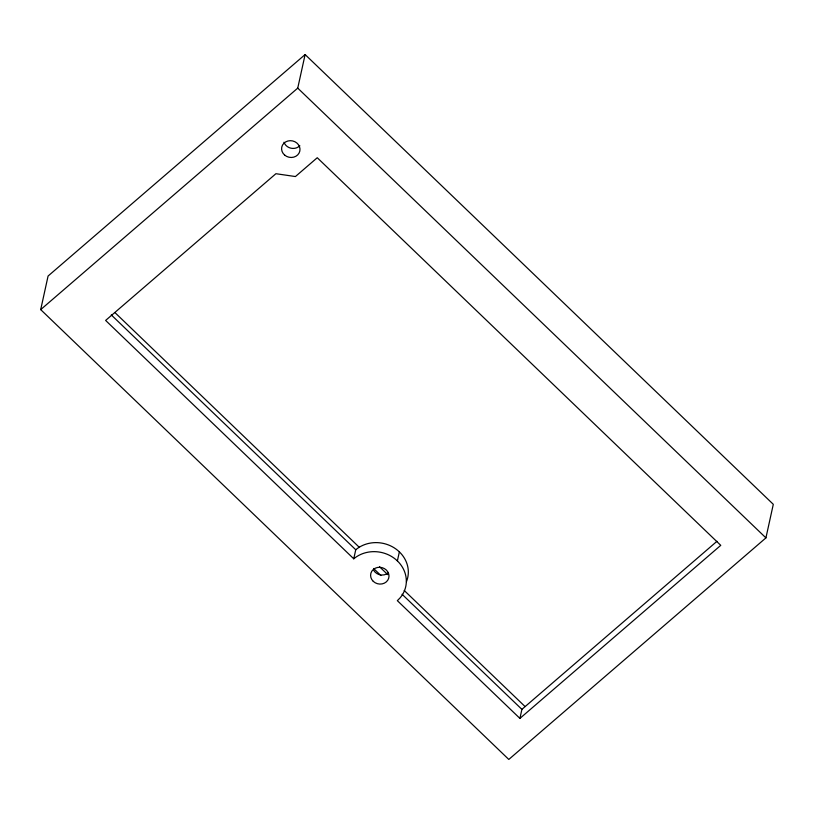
<?xml version="1.0" encoding="UTF-8"?>
<svg xmlns="http://www.w3.org/2000/svg" width="814" height="814" viewBox="0 0 814 814"><rect width="100%" height="100%" fill="white"/><g stroke="black" fill="none" stroke-linecap="round" stroke-linejoin="round"><path stroke-width="1.22" d="M40.7 309.615L48.077 276.038L305.118 54.558L773.3 504.324L765.923 537.881L508.801 759.442L40.7 309.615L297.741 88.126L305.118 54.558M519.912 718.406L720.756 545.349L317.257 157.733L295.421 176.546L275.905 173.708L105.627 320.431L353.764 558.801A31.125 28.124 12.4 0 1 395.919 559.594A31.125 28.124 12.4 0 1 399.989 597.995L397.344 600.661L519.912 718.406L521.896 709.37L716.971 541.29M353.764 558.801L355.749 549.755L111.274 314.906M397.385 560.917L399.369 551.882M297.741 88.126L765.923 537.881M114.947 312.586L359.361 547.374M379.497 566.717L387.739 574.633M404.212 590.465L525.05 706.542M402.075 594.261L521.896 709.37M373.575 568.467L380.891 575.508M388.258 572.873A9.249 8.354 12.4 0 1 373.789 570.492M355.749 549.755A31.136 28.124 12.4 0 1 394.169 547.822A31.136 28.124 12.4 0 1 406.471 581.644M299.817 145.726A9.249 8.354 12.4 0 1 290.974 148.209A9.249 8.354 12.4 0 1 283.994 142.236M373.25 581.328A9.249 8.354 12.4 0 0 388.685 578.255A9.249 8.354 12.4 0 0 377.472 567.48A9.249 8.354 12.4 0 0 373.25 581.328M284.717 155.148A9.249 8.354 12.4 0 0 299.827 151.068A9.249 8.354 12.4 0 0 287.841 141.015A9.249 8.354 12.4 0 0 284.717 155.148"/></g></svg>
